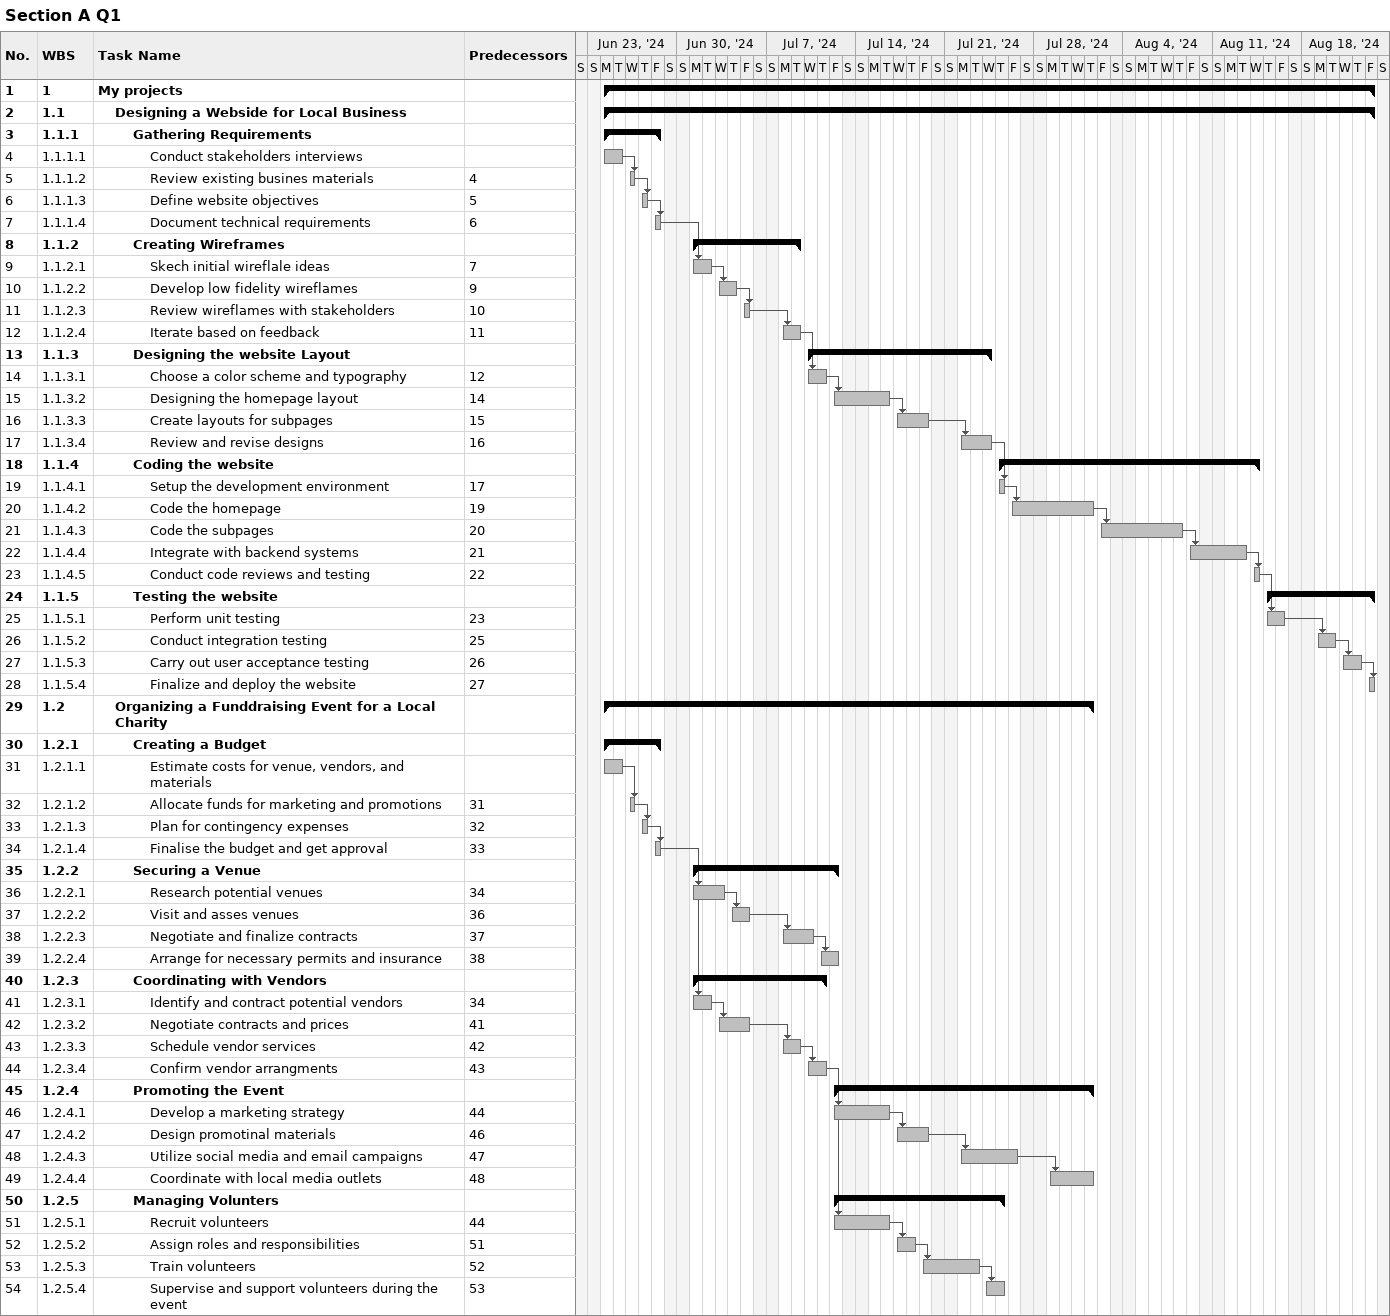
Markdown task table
Section A Q1

| ID | WBS | Task | Start | Finish | Predecessors |
|---|---|---|---|---|---|
| 1 | 1 | **My projects** | 2024-06-24 | 2024-08-23 |  |
| 2 | 1.1 | **Designing a Webside for Local Business** | 2024-06-24 | 2024-08-23 |  |
| 3 | 1.1.1 | **Gathering Requirements** | 2024-06-24 | 2024-06-28 |  |
| 4 | 1.1.1.1 | Conduct stakeholders interviews | 2024-06-24 | 2024-06-25 |  |
| 5 | 1.1.1.2 | Review existing busines materials | 2024-06-26 | 2024-06-26 | 4 |
| 6 | 1.1.1.3 | Define website objectives | 2024-06-27 | 2024-06-27 | 5 |
| 7 | 1.1.1.4 | Document technical requirements | 2024-06-28 | 2024-06-28 | 6 |
| 8 | 1.1.2 | **Creating Wireframes** | 2024-07-01 | 2024-07-09 |  |
| 9 | 1.1.2.1 | Skech initial wireflale ideas | 2024-07-01 | 2024-07-02 | 7 |
| 10 | 1.1.2.2 | Develop low fidelity wireflames | 2024-07-03 | 2024-07-04 | 9 |
| 11 | 1.1.2.3 | Review wireflames with stakeholders | 2024-07-05 | 2024-07-05 | 10 |
| 12 | 1.1.2.4 | Iterate based on feedback | 2024-07-08 | 2024-07-09 | 11 |
| 13 | 1.1.3 | **Designing the website Layout** | 2024-07-10 | 2024-07-24 |  |
| 14 | 1.1.3.1 | Choose a color scheme and typography | 2024-07-10 | 2024-07-11 | 12 |
| 15 | 1.1.3.2 | Designing the homepage layout | 2024-07-12 | 2024-07-16 | 14 |
| 16 | 1.1.3.3 | Create layouts for subpages | 2024-07-17 | 2024-07-19 | 15 |
| 17 | 1.1.3.4 | Review and revise designs | 2024-07-22 | 2024-07-24 | 16 |
| 18 | 1.1.4 | **Coding the website** | 2024-07-25 | 2024-08-14 |  |
| 19 | 1.1.4.1 | Setup the development environment | 2024-07-25 | 2024-07-25 | 17 |
| 20 | 1.1.4.2 | Code the homepage | 2024-07-26 | 2024-08-01 | 19 |
| 21 | 1.1.4.3 | Code the subpages | 2024-08-02 | 2024-08-08 | 20 |
| 22 | 1.1.4.4 | Integrate with backend systems | 2024-08-09 | 2024-08-13 | 21 |
| 23 | 1.1.4.5 | Conduct code reviews and testing | 2024-08-14 | 2024-08-14 | 22 |
| 24 | 1.1.5 | **Testing the website** | 2024-08-15 | 2024-08-23 |  |
| 25 | 1.1.5.1 | Perform unit testing | 2024-08-15 | 2024-08-16 | 23 |
| 26 | 1.1.5.2 | Conduct integration testing | 2024-08-19 | 2024-08-20 | 25 |
| 27 | 1.1.5.3 | Carry out user acceptance testing | 2024-08-21 | 2024-08-22 | 26 |
| 28 | 1.1.5.4 | Finalize and deploy the website | 2024-08-23 | 2024-08-23 | 27 |
| 29 | 1.2 | **Organizing a Funddraising Event for a Local Charity** | 2024-06-24 | 2024-08-01 |  |
| 30 | 1.2.1 | **Creating a Budget** | 2024-06-24 | 2024-06-28 |  |
| 31 | 1.2.1.1 | Estimate costs for venue, vendors, and materials | 2024-06-24 | 2024-06-25 |  |
| 32 | 1.2.1.2 | Allocate funds for marketing and promotions | 2024-06-26 | 2024-06-26 | 31 |
| 33 | 1.2.1.3 | Plan for contingency expenses | 2024-06-27 | 2024-06-27 | 32 |
| 34 | 1.2.1.4 | Finalise the budget and get approval | 2024-06-28 | 2024-06-28 | 33 |
| 35 | 1.2.2 | **Securing a Venue** | 2024-07-01 | 2024-07-12 |  |
| 36 | 1.2.2.1 | Research potential venues | 2024-07-01 | 2024-07-03 | 34 |
| 37 | 1.2.2.2 | Visit and asses venues | 2024-07-04 | 2024-07-05 | 36 |
| 38 | 1.2.2.3 | Negotiate and finalize contracts | 2024-07-08 | 2024-07-10 | 37 |
| 39 | 1.2.2.4 | Arrange for necessary permits and insurance | 2024-07-11 | 2024-07-12 | 38 |
| 40 | 1.2.3 | **Coordinating with Vendors** | 2024-07-01 | 2024-07-11 |  |
| 41 | 1.2.3.1 | Identify and contract potential vendors | 2024-07-01 | 2024-07-02 | 34 |
| 42 | 1.2.3.2 | Negotiate contracts and prices | 2024-07-03 | 2024-07-05 | 41 |
| 43 | 1.2.3.3 | Schedule vendor services | 2024-07-08 | 2024-07-09 | 42 |
| 44 | 1.2.3.4 | Confirm vendor arrangments | 2024-07-10 | 2024-07-11 | 43 |
| 45 | 1.2.4 | **Promoting the Event** | 2024-07-12 | 2024-08-01 |  |
| 46 | 1.2.4.1 | Develop a marketing strategy | 2024-07-12 | 2024-07-16 | 44 |
| 47 | 1.2.4.2 | Design promotinal materials | 2024-07-17 | 2024-07-19 | 46 |
| 48 | 1.2.4.3 | Utilize social media and email campaigns | 2024-07-22 | 2024-07-26 | 47 |
| 49 | 1.2.4.4 | Coordinate with local media outlets | 2024-07-29 | 2024-08-01 | 48 |
| 50 | 1.2.5 | **Managing Volunters** | 2024-07-12 | 2024-07-25 |  |
| 51 | 1.2.5.1 | Recruit volunteers | 2024-07-12 | 2024-07-16 | 44 |
| 52 | 1.2.5.2 | Assign roles and responsibilities | 2024-07-17 | 2024-07-18 | 51 |
| 53 | 1.2.5.3 | Train volunteers | 2024-07-19 | 2024-07-23 | 52 |
| 54 | 1.2.5.4 | Supervise and support volunteers during the event | 2024-07-24 | 2024-07-25 | 53 |
